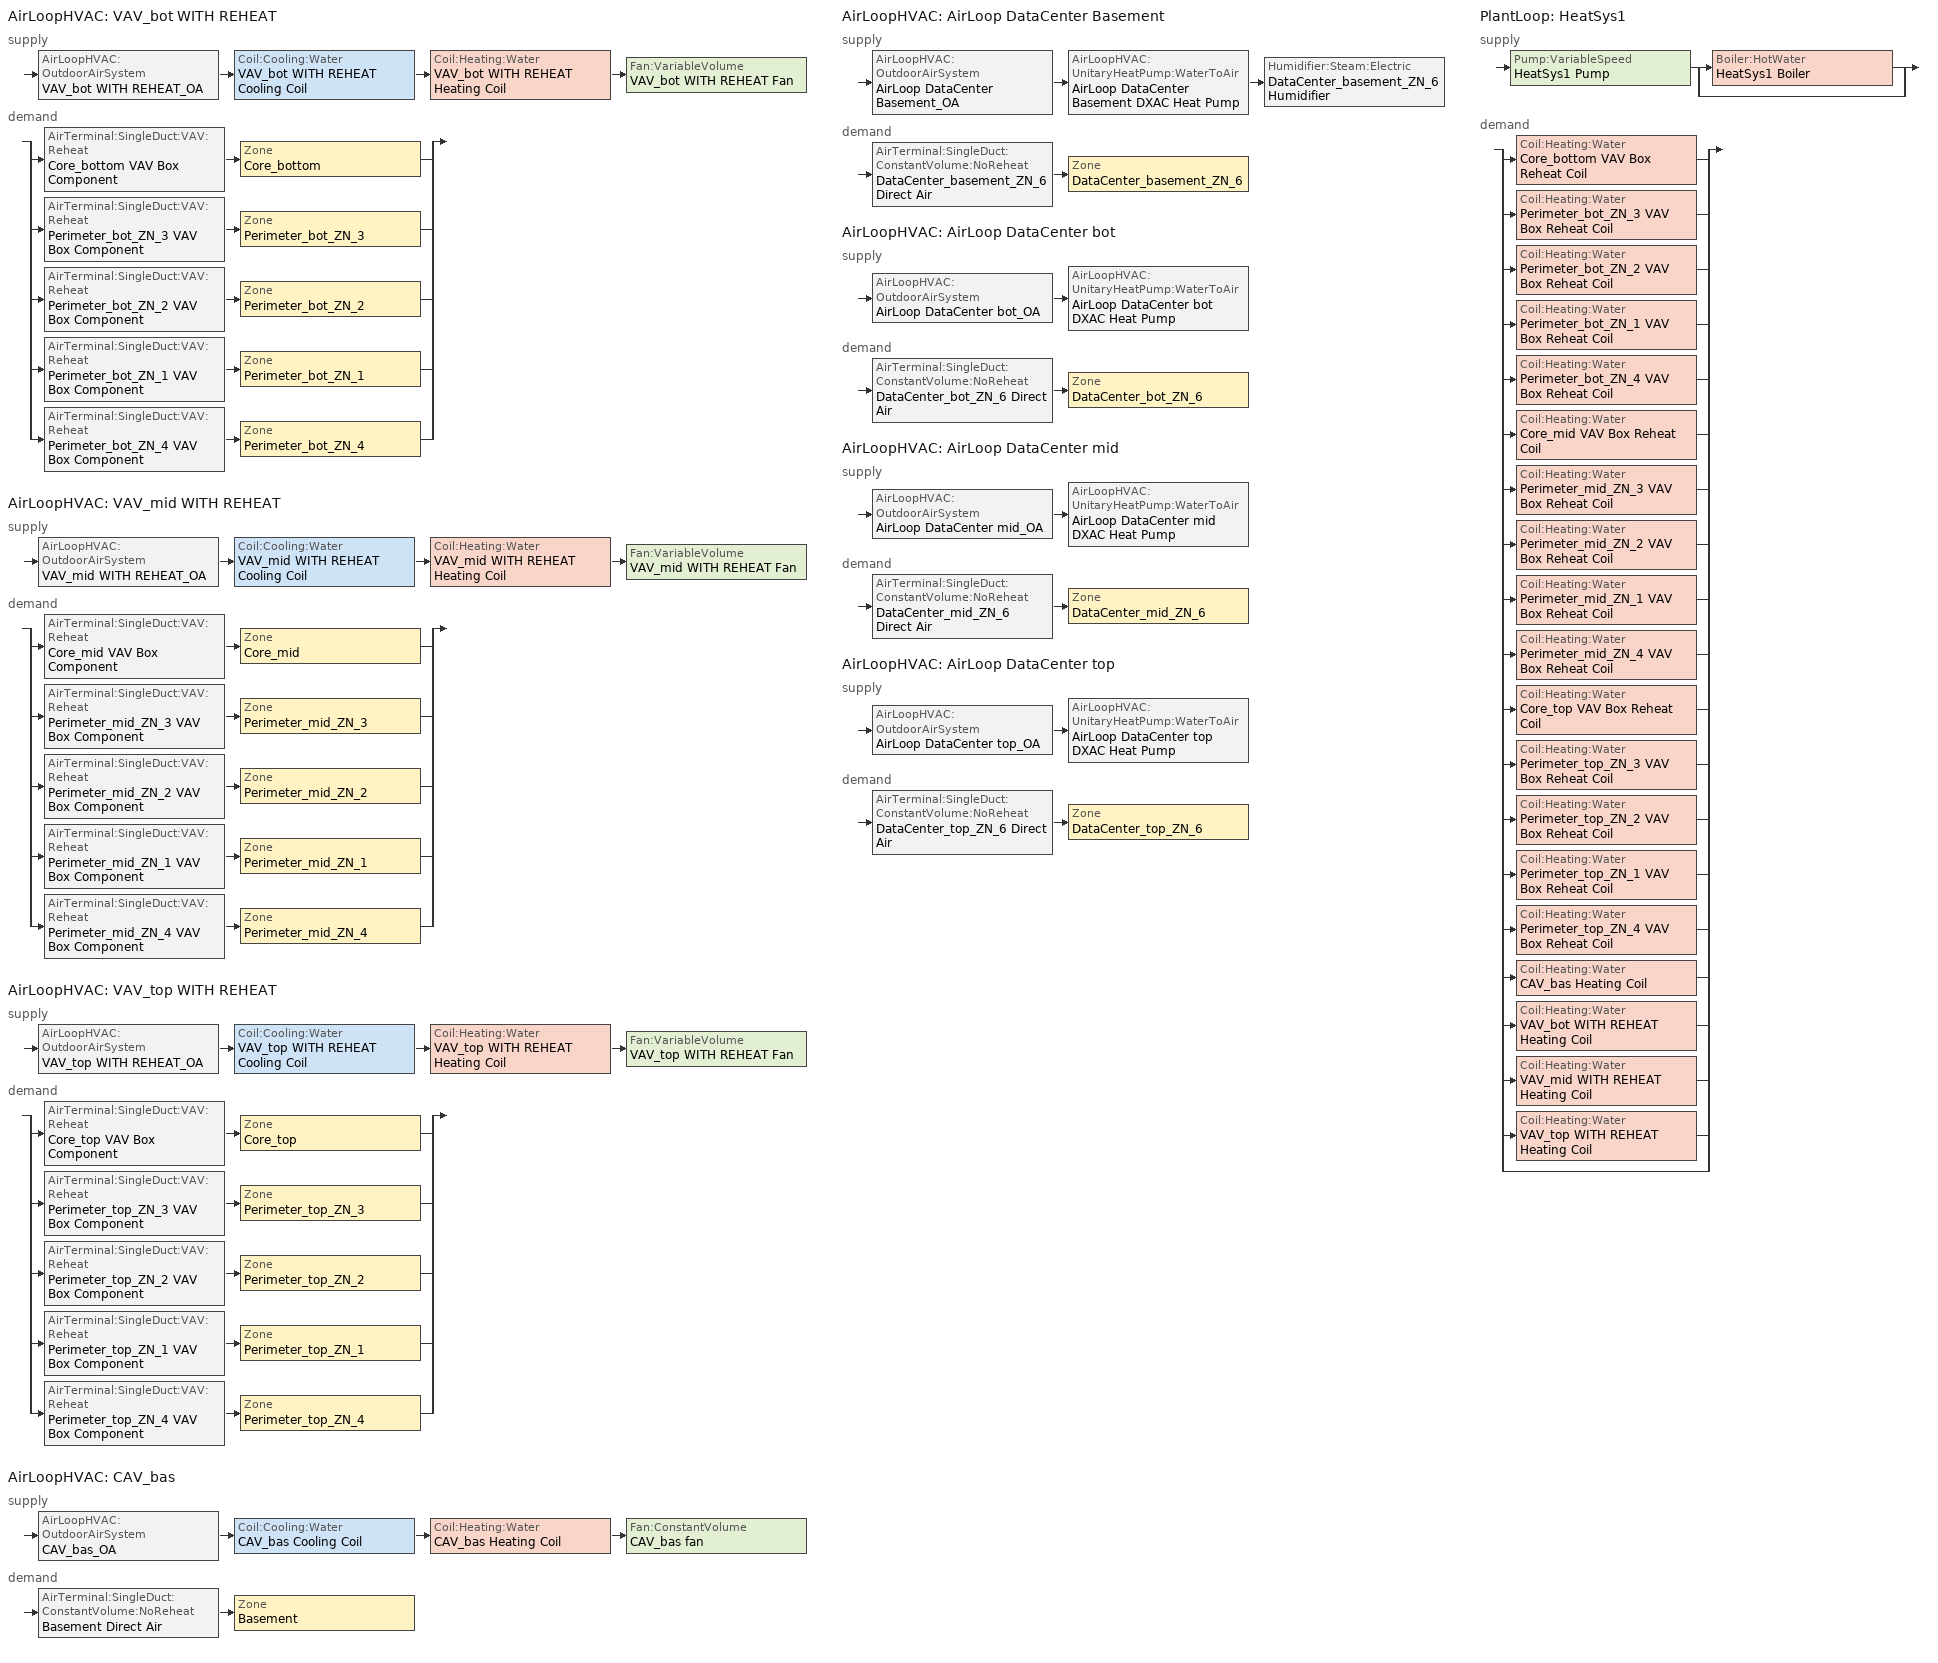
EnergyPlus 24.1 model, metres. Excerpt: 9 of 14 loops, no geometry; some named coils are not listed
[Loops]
AirLoopHVAC 'VAV_bot WITH REHEAT'
 supply: AirLoopHVAC:OutdoorAirSystem 'VAV_bot WITH REHEAT_OA' > Coil:Cooling:Water 'VAV_bot WITH REHEAT Cooling Coil' > Coil:Heating:Water 'VAV_bot WITH REHEAT Heating Coil' > Fan:VariableVolume 'VAV_bot WITH REHEAT Fan'
 demand: split
  | AirTerminal:SingleDuct:VAV:Reheat 'Core_bottom VAV Box Component' > Zone 'Core_bottom'
  | AirTerminal:SingleDuct:VAV:Reheat 'Perimeter_bot_ZN_3 VAV Box Component' > Zone 'Perimeter_bot_ZN_3'
  | AirTerminal:SingleDuct:VAV:Reheat 'Perimeter_bot_ZN_2 VAV Box Component' > Zone 'Perimeter_bot_ZN_2'
  | AirTerminal:SingleDuct:VAV:Reheat 'Perimeter_bot_ZN_1 VAV Box Component' > Zone 'Perimeter_bot_ZN_1'
  | AirTerminal:SingleDuct:VAV:Reheat 'Perimeter_bot_ZN_4 VAV Box Component' > Zone 'Perimeter_bot_ZN_4'
AirLoopHVAC 'VAV_mid WITH REHEAT'
 supply: AirLoopHVAC:OutdoorAirSystem 'VAV_mid WITH REHEAT_OA' > Coil:Cooling:Water 'VAV_mid WITH REHEAT Cooling Coil' > Coil:Heating:Water 'VAV_mid WITH REHEAT Heating Coil' > Fan:VariableVolume 'VAV_mid WITH REHEAT Fan'
 demand: split
  | AirTerminal:SingleDuct:VAV:Reheat 'Core_mid VAV Box Component' > Zone 'Core_mid'
  | AirTerminal:SingleDuct:VAV:Reheat 'Perimeter_mid_ZN_3 VAV Box Component' > Zone 'Perimeter_mid_ZN_3'
  | AirTerminal:SingleDuct:VAV:Reheat 'Perimeter_mid_ZN_2 VAV Box Component' > Zone 'Perimeter_mid_ZN_2'
  | AirTerminal:SingleDuct:VAV:Reheat 'Perimeter_mid_ZN_1 VAV Box Component' > Zone 'Perimeter_mid_ZN_1'
  | AirTerminal:SingleDuct:VAV:Reheat 'Perimeter_mid_ZN_4 VAV Box Component' > Zone 'Perimeter_mid_ZN_4'
AirLoopHVAC 'VAV_top WITH REHEAT'
 supply: AirLoopHVAC:OutdoorAirSystem 'VAV_top WITH REHEAT_OA' > Coil:Cooling:Water 'VAV_top WITH REHEAT Cooling Coil' > Coil:Heating:Water 'VAV_top WITH REHEAT Heating Coil' > Fan:VariableVolume 'VAV_top WITH REHEAT Fan'
 demand: split
  | AirTerminal:SingleDuct:VAV:Reheat 'Core_top VAV Box Component' > Zone 'Core_top'
  | AirTerminal:SingleDuct:VAV:Reheat 'Perimeter_top_ZN_3 VAV Box Component' > Zone 'Perimeter_top_ZN_3'
  | AirTerminal:SingleDuct:VAV:Reheat 'Perimeter_top_ZN_2 VAV Box Component' > Zone 'Perimeter_top_ZN_2'
  | AirTerminal:SingleDuct:VAV:Reheat 'Perimeter_top_ZN_1 VAV Box Component' > Zone 'Perimeter_top_ZN_1'
  | AirTerminal:SingleDuct:VAV:Reheat 'Perimeter_top_ZN_4 VAV Box Component' > Zone 'Perimeter_top_ZN_4'
AirLoopHVAC 'CAV_bas'
 supply: AirLoopHVAC:OutdoorAirSystem 'CAV_bas_OA' > Coil:Cooling:Water 'CAV_bas Cooling Coil' > Coil:Heating:Water 'CAV_bas Heating Coil' > Fan:ConstantVolume 'CAV_bas fan'
 demand: AirTerminal:SingleDuct:ConstantVolume:NoReheat 'Basement Direct Air' > Zone 'Basement'
AirLoopHVAC 'AirLoop DataCenter Basement'
 supply: AirLoopHVAC:OutdoorAirSystem 'AirLoop DataCenter Basement_OA' > AirLoopHVAC:UnitaryHeatPump:WaterToAir 'AirLoop DataCenter Basement DXAC Heat Pump' > Humidifier:Steam:Electric 'DataCenter_basement_ZN_6 Humidifier'
 demand: AirTerminal:SingleDuct:ConstantVolume:NoReheat 'DataCenter_basement_ZN_6 Direct Air' > Zone 'DataCenter_basement_ZN_6'
AirLoopHVAC 'AirLoop DataCenter bot'
 supply: AirLoopHVAC:OutdoorAirSystem 'AirLoop DataCenter bot_OA' > AirLoopHVAC:UnitaryHeatPump:WaterToAir 'AirLoop DataCenter bot DXAC Heat Pump'
 demand: AirTerminal:SingleDuct:ConstantVolume:NoReheat 'DataCenter_bot_ZN_6 Direct Air' > Zone 'DataCenter_bot_ZN_6'
AirLoopHVAC 'AirLoop DataCenter mid'
 supply: AirLoopHVAC:OutdoorAirSystem 'AirLoop DataCenter mid_OA' > AirLoopHVAC:UnitaryHeatPump:WaterToAir 'AirLoop DataCenter mid DXAC Heat Pump'
 demand: AirTerminal:SingleDuct:ConstantVolume:NoReheat 'DataCenter_mid_ZN_6 Direct Air' > Zone 'DataCenter_mid_ZN_6'
AirLoopHVAC 'AirLoop DataCenter top'
 supply: AirLoopHVAC:OutdoorAirSystem 'AirLoop DataCenter top_OA' > AirLoopHVAC:UnitaryHeatPump:WaterToAir 'AirLoop DataCenter top DXAC Heat Pump'
 demand: AirTerminal:SingleDuct:ConstantVolume:NoReheat 'DataCenter_top_ZN_6 Direct Air' > Zone 'DataCenter_top_ZN_6'
PlantLoop 'HeatSys1'
 supply: Pump:VariableSpeed 'HeatSys1 Pump' > split
  | Boiler:HotWater 'HeatSys1 Boiler'
  | bypass
 demand: split
  | Coil:Heating:Water 'Core_bottom VAV Box Reheat Coil'
  | Coil:Heating:Water 'Perimeter_bot_ZN_3 VAV Box Reheat Coil'
  | Coil:Heating:Water 'Perimeter_bot_ZN_2 VAV Box Reheat Coil'
  | Coil:Heating:Water 'Perimeter_bot_ZN_1 VAV Box Reheat Coil'
  | Coil:Heating:Water 'Perimeter_bot_ZN_4 VAV Box Reheat Coil'
  | Coil:Heating:Water 'Core_mid VAV Box Reheat Coil'
  | Coil:Heating:Water 'Perimeter_mid_ZN_3 VAV Box Reheat Coil'
  | Coil:Heating:Water 'Perimeter_mid_ZN_2 VAV Box Reheat Coil'
  | Coil:Heating:Water 'Perimeter_mid_ZN_1 VAV Box Reheat Coil'
  | Coil:Heating:Water 'Perimeter_mid_ZN_4 VAV Box Reheat Coil'
  | Coil:Heating:Water 'Core_top VAV Box Reheat Coil'
  | Coil:Heating:Water 'Perimeter_top_ZN_3 VAV Box Reheat Coil'
  | Coil:Heating:Water 'Perimeter_top_ZN_2 VAV Box Reheat Coil'
  | Coil:Heating:Water 'Perimeter_top_ZN_1 VAV Box Reheat Coil'
  | Coil:Heating:Water 'Perimeter_top_ZN_4 VAV Box Reheat Coil'
  | Coil:Heating:Water 'CAV_bas Heating Coil'
  | Coil:Heating:Water 'VAV_bot WITH REHEAT Heating Coil'
  | Coil:Heating:Water 'VAV_mid WITH REHEAT Heating Coil'
  | Coil:Heating:Water 'VAV_top WITH REHEAT Heating Coil'
  | bypass
[EnergyManagementSystem:Sensor]
Name | Output:Variable or Output:Meter Index Key | Output:Variable or Output:Meter
Basement_LSr | Basement | Zone Lights Electricity Rate
Basement_Occ_Sensor | Basement | People Occupant Count
Core_bottom_LSr | Core_bottom | Zone Lights Electricity Rate
Core_bottom_Occ_Sensor | Core_bottom | People Occupant Count
Core_mid_LSr | Core_mid | Zone Lights Electricity Rate
Core_mid_Occ_Sensor | Core_mid | People Occupant Count
Core_top_LSr | Core_top | Zone Lights Electricity Rate
Core_top_Occ_Sensor | Core_top | People Occupant Count
Perimeter_bot_ZN_3_LSr | Perimeter_bot_ZN_3 | Zone Lights Electricity Rate
Perimeter_bot_ZN_3_Occ_Sensor | Perimeter_bot_ZN_3 | People Occupant Count
Perimeter_bot_ZN_2_LSr | Perimeter_bot_ZN_2 | Zone Lights Electricity Rate
Perimeter_bot_ZN_2_Occ_Sensor | Perimeter_bot_ZN_2 | People Occupant Count
Perimeter_bot_ZN_1_LSr | Perimeter_bot_ZN_1 | Zone Lights Electricity Rate
Perimeter_bot_ZN_1_Occ_Sensor | Perimeter_bot_ZN_1 | People Occupant Count
Perimeter_bot_ZN_4_LSr | Perimeter_bot_ZN_4 | Zone Lights Electricity Rate
Perimeter_bot_ZN_4_Occ_Sensor | Perimeter_bot_ZN_4 | People Occupant Count
Perimeter_mid_ZN_3_LSr | Perimeter_mid_ZN_3 | Zone Lights Electricity Rate
Perimeter_mid_ZN_3_Occ_Sensor | Perimeter_mid_ZN_3 | People Occupant Count
Perimeter_mid_ZN_2_LSr | Perimeter_mid_ZN_2 | Zone Lights Electricity Rate
Perimeter_mid_ZN_2_Occ_Sensor | Perimeter_mid_ZN_2 | People Occupant Count
Perimeter_mid_ZN_1_LSr | Perimeter_mid_ZN_1 | Zone Lights Electricity Rate
Perimeter_mid_ZN_1_Occ_Sensor | Perimeter_mid_ZN_1 | People Occupant Count
Perimeter_mid_ZN_4_LSr | Perimeter_mid_ZN_4 | Zone Lights Electricity Rate
Perimeter_mid_ZN_4_Occ_Sensor | Perimeter_mid_ZN_4 | People Occupant Count
Perimeter_top_ZN_3_LSr | Perimeter_top_ZN_3 | Zone Lights Electricity Rate
Perimeter_top_ZN_3_Occ_Sensor | Perimeter_top_ZN_3 | People Occupant Count
Perimeter_top_ZN_2_LSr | Perimeter_top_ZN_2 | Zone Lights Electricity Rate
Perimeter_top_ZN_2_Occ_Sensor | Perimeter_top_ZN_2 | People Occupant Count
Perimeter_top_ZN_1_LSr | Perimeter_top_ZN_1 | Zone Lights Electricity Rate
Perimeter_top_ZN_1_Occ_Sensor | Perimeter_top_ZN_1 | People Occupant Count
Perimeter_top_ZN_4_LSr | Perimeter_top_ZN_4 | Zone Lights Electricity Rate
Perimeter_top_ZN_4_Occ_Sensor | Perimeter_top_ZN_4 | People Occupant Count
vav_bot_OA_VRP | VAV_bot WITH REHEAT | Air System Outdoor Air Mechanical Ventilation Requested Mass Flow Rate
vav_bot_OA | VAV_bot WITH REHEAT | Air System Outdoor Air Mass Flow Rate
vav_bot_SUPPLY_FLOW | VAV_bot WITH REHEAT_OA-VAV_bot WITH REHEAT_CoolCNode | System Node Standard Density Volume Flow Rate
vav_mid_OA_VRP | VAV_mid WITH REHEAT | Air System Outdoor Air Mechanical Ventilation Requested Mass Flow Rate
vav_mid_OA | VAV_mid WITH REHEAT | Air System Outdoor Air Mass Flow Rate
vav_mid_SUPPLY_FLOW | VAV_mid WITH REHEAT_OA-VAV_mid WITH REHEAT_CoolCNode | System Node Standard Density Volume Flow Rate
vav_top_OA_VRP | VAV_top WITH REHEAT | Air System Outdoor Air Mechanical Ventilation Requested Mass Flow Rate
vav_top_OA | VAV_top WITH REHEAT | Air System Outdoor Air Mass Flow Rate
vav_top_SUPPLY_FLOW | VAV_top WITH REHEAT_OA-VAV_top WITH REHEAT_CoolCNode | System Node Standard Density Volume Flow Rate
BoilerPLR | HeatSys1 Boiler | Boiler Part Load Ratio
[EnergyManagementSystem:InternalVariable] Internal Data Type=Zone Floor Area
Name | Internal Data Index Key
Basement_Area | Basement
Core_bottom_Area | Core_bottom
Core_mid_Area | Core_mid
Core_top_Area | Core_top
Perimeter_bot_ZN_3_Area | Perimeter_bot_ZN_3
Perimeter_bot_ZN_2_Area | Perimeter_bot_ZN_2
Perimeter_bot_ZN_1_Area | Perimeter_bot_ZN_1
Perimeter_bot_ZN_4_Area | Perimeter_bot_ZN_4
Perimeter_mid_ZN_3_Area | Perimeter_mid_ZN_3
Perimeter_mid_ZN_2_Area | Perimeter_mid_ZN_2
Perimeter_mid_ZN_1_Area | Perimeter_mid_ZN_1
Perimeter_mid_ZN_4_Area | Perimeter_mid_ZN_4
Perimeter_top_ZN_3_Area | Perimeter_top_ZN_3
Perimeter_top_ZN_2_Area | Perimeter_top_ZN_2
Perimeter_top_ZN_1_Area | Perimeter_top_ZN_1
Perimeter_top_ZN_4_Area | Perimeter_top_ZN_4
[DesignSpecification:ZoneAirDistribution] Zone Air Distribution Effectiveness in Cooling Mode=1; Zone Air Distribution Effectiveness in Heating Mode=1
Name | Minimum Zone Ventilation Efficiency
VAV_Zone_AirDistribution | 0.6
CM DSZAD Building
[ThermostatSetpoint:DualSetpoint]
Name | Heating Setpoint Temperature Schedule | Cooling Setpoint Temperature Schedule
DataCenter Cooling Setpoints Dual SP Control | HTGSETP_DC_SCH | CLGSETP_DC_SCH
Core_bottom Dual SP Control; Perimeter_bot_ZN_3 Dual SP Control; Perimeter_bot_ZN_2 Dual SP Control; Perimeter_bot_ZN_1 Dual SP Control; Perimeter_bot_ZN_4 Dual SP Control; Core_mid Dual SP Control; Perimeter_mid_ZN_3 Dual SP Control; Perimeter_mid_ZN_1 Dual SP Control; Perimeter_mid_ZN_4 Dual SP Control; Core_top Dual SP Control; Perimeter_top_ZN_3 Dual SP Control; Perimeter_top_ZN_2 Dual SP Control; Perimeter_top_ZN_1 Dual SP Control; Perimeter_top_ZN_4 Dual SP Control; Basement Dual SP Control | HTGSETP_SCH_YES_OPTIMUM | CLGSETP_SCH_YES_OPTIMUM
Perimeter_mid_ZN_2 Dual SP Control | HTGSETP_SCH_YES_OPTIMUM_w_SB | CLGSETP_SCH_YES_OPTIMUM_w_SB
[Sizing:Plant]
HeatSys1: Loop Type=Heating; Design Loop Exit Temperature {C}=60; Loop Design Temperature Difference {deltaC}=11.11
[Pump:VariableSpeed]
HeatSys1 Pump: Design Maximum Flow Rate {m3/s}=AUTOSIZE; Design Pump Head {Pa}=180705.7; Design Power Consumption {W}=AUTOSIZE; Motor Efficiency=0.909; Fraction of Motor Inefficiencies to Fluid Stream=0; Coefficient 1 of the Part Load Performance Curve=0; Coefficient 2 of the Part Load Performance Curve=0.0205; Coefficient 3 of the Part Load Performance Curve=0.4101; Coefficient 4 of the Part Load Performance Curve=0.5753; Pump Control Type=Intermittent; Design Shaft Power per Unit Flow Rate per Unit Head {W/((m3/s)-Pa)}=1.4999
[Boiler:HotWater]
HeatSys1 Boiler: Fuel Type=NaturalGas; Nominal Capacity {W}=2.4965e+06; Nominal Thermal Efficiency=0.945; Efficiency Curve Temperature Evaluation Variable=EnteringBoiler; Normalized Boiler Efficiency Curve=CondensingBoiler_Perf_One_Boiler; Design Water Flow Rate {m3/s}=AUTOSIZE; Minimum Part Load Ratio=0; Maximum Part Load Ratio=1.2; Optimum Part Load Ratio=1; Water Outlet Upper Temperature Limit {C}=95; Boiler Flow Mode=LeavingSetpointModulated; On Cycle Parasitic Electric Load {W}=0; Sizing Factor=1
[SetpointManager:ReturnTemperature:HotWater]
HeatSys1 Loop Setpoint Manager: Minimum Supply Temperature Setpoint {C}=10; Maximum Supply Temperature Setpoint {C}=60; Return Temperature Setpoint Input Type=Constant; Return Temperature Setpoint Constant Value {C}=48.89
[PlantLoop]
HeatSys1: Fluid Type=Water; Plant Equipment Operation Scheme=HeatSys1 Loop Operation Scheme List; Maximum Loop Temperature {C}=100; Minimum Loop Temperature {C}=10; Maximum Loop Flow Rate {m3/s}=AUTOSIZE; Minimum Loop Flow Rate {m3/s}=0; Plant Loop Volume {m3}=AUTOSIZE; Load Distribution Scheme=Optimal
[PlantEquipmentList]
HeatSys1 Equipment List: HeatSys1 Boiler
[PlantEquipmentOperation:HeatingLoad]
HeatSys1 Operation Scheme: Load Range 1 Lower Limit {W}=0; Load Range 1 Upper Limit {W}=1000000000000000; Range 1 Equipment List=HeatSys1 Equipment List
[PlantEquipmentOperationSchemes]
HeatSys1 Loop Operation Scheme List: Control Scheme 1=HeatSys1 Operation Scheme; Control Scheme 1 Schedule=PlantOnSched
[Sizing:System] Type of Load to Size On=Sensible; Preheat Design Temperature {C}=7; Preheat Design Humidity Ratio {kgWater/kgDryAir}=0.008; Precool Design Temperature {C}=12.8; Precool Design Humidity Ratio {kgWater/kgDryAir}=0.008; Central Cooling Design Supply Air Temperature {C}=12.8; Type of Zone Sum to Use=Coincident; 100% Outdoor Air in Cooling=No; 100% Outdoor Air in Heating=No; Central Cooling Design Supply Air Humidity Ratio {kgWater/kgDryAir}=0.0085; Central Heating Design Supply Air Humidity Ratio {kgWater/kgDryAir}=0.008; Cooling Supply Air Flow Rate Method=DesignDay; Cooling Supply Air Flow Rate {m3/s}=0; Heating Supply Air Flow Rate Method=DesignDay; Heating Supply Air Flow Rate {m3/s}=0; System Outdoor Air Method=ZoneSum
Name | Design Outdoor Air Flow Rate {m3/s} | Central Heating Maximum System Air Flow Ratio | Central Heating Design Supply Air Temperature {C} | Zone Maximum Outdoor Air Fraction | Cooling Design Capacity Method | Cooling Design Capacity {W} | Heating Design Capacity Method | Heating Design Capacity {W} | Central Cooling Capacity Control Method
VAV_bot WITH REHEAT; VAV_top WITH REHEAT | 2.0305 | 0.3 | 12.8
VAV_mid WITH REHEAT | 20.306 | 0.3 | 12.8
CAV_bas; AirLoop DataCenter Basement; AirLoop DataCenter bot; AirLoop DataCenter mid; AirLoop DataCenter top | AUTOSIZE | 1 | 40 | 1 | CoolingDesignCapacity | autosize | HeatingDesignCapacity | autosize | OnOff
[AirLoopHVAC] Design Supply Air Flow Rate {m3/s}=AUTOSIZE
VAV_bot WITH REHEAT; VAV_mid WITH REHEAT; VAV_top WITH REHEAT; CAV_bas; AirLoop DataCenter Basement; AirLoop DataCenter bot; AirLoop DataCenter mid; AirLoop DataCenter top
[SetpointManager:Warmest] Control Variable=Temperature; Minimum Setpoint Temperature {C}=12.8; Maximum Setpoint Temperature {C}=15.6; Strategy=MaximumTemperature
Name | HVAC Air Loop | Setpoint Node or NodeList
VAV_bot WITH REHEAT Supply Air Temperature Manager | VAV_bot WITH REHEAT | VAV_bot WITH REHEAT Supply Equipment Outlet Node
VAV_mid WITH REHEAT Supply Air Temperature Manager | VAV_mid WITH REHEAT | VAV_mid WITH REHEAT Supply Equipment Outlet Node
VAV_top WITH REHEAT Supply Air Temperature Manager | VAV_top WITH REHEAT | VAV_top WITH REHEAT Supply Equipment Outlet Node
[SetpointManager:MixedAir] Control Variable=Temperature
Name | Setpoint Node or NodeList
VAV_bot WITH REHEAT_CoolC SAT Manager | VAV_bot WITH REHEAT_CoolC-VAV_bot WITH REHEAT_HeatCNode
VAV_bot WITH REHEAT_HeatC MixedAir Manager | VAV_bot WITH REHEAT_HeatC-VAV_bot WITH REHEAT FanNode
VAV_bot WITH REHEAT_OAMixed Air Temp Manager | VAV_bot WITH REHEAT_OA-VAV_bot WITH REHEAT_CoolCNode
VAV_mid WITH REHEAT_CoolC SAT Manager | VAV_mid WITH REHEAT_CoolC-VAV_mid WITH REHEAT_HeatCNode
VAV_mid WITH REHEAT_HeatC MixedAir Manager | VAV_mid WITH REHEAT_HeatC-VAV_mid WITH REHEAT FanNode
VAV_mid WITH REHEAT_OAMixed Air Temp Manager | VAV_mid WITH REHEAT_OA-VAV_mid WITH REHEAT_CoolCNode
VAV_top WITH REHEAT_CoolC SAT Manager | VAV_top WITH REHEAT_CoolC-VAV_top WITH REHEAT_HeatCNode
VAV_top WITH REHEAT_HeatC MixedAir Manager | VAV_top WITH REHEAT_HeatC-VAV_top WITH REHEAT FanNode
VAV_top WITH REHEAT_OAMixed Air Temp Manager | VAV_top WITH REHEAT_OA-VAV_top WITH REHEAT_CoolCNode
CAV_bas_OAMixed Air Temp Manager | CAV_bas Mixed Air Outlet
CAV_bas_CoolC SAT Manager | CAV_bas Cooling Coil Outlet
CAV_bas_HeatC MixedAir Manager | CAV_bas Heating Coil Outlet
AirLoop DataCenter Basement_OAMixed Air Temp Manager | AirLoop DataCenter Basement Mixed Air Outlet
AirLoop DataCenter bot_OAMixed Air Temp Manager | AirLoop DataCenter bot Mixed Air Outlet
AirLoop DataCenter mid_OAMixed Air Temp Manager | AirLoop DataCenter mid Mixed Air Outlet
AirLoop DataCenter top_OAMixed Air Temp Manager | AirLoop DataCenter top Mixed Air Outlet
[Controller:OutdoorAir] Maximum Outdoor Air Flow Rate {m3/s}=AUTOSIZE; Economizer Control Action Type=ModulateFlow; Lockout Type=LockoutWithHeating; Minimum Limit Type=FixedMinimum; Minimum Outdoor Air Schedule=MinOA_MotorizedDamper_Sched
Name | Minimum Outdoor Air Flow Rate {m3/s} | Economizer Control Type | Maximum Fraction of Outdoor Air Schedule | Mechanical Ventilation Controller | Heat Recovery Bypass Control Type
VAV_bot WITH REHEAT_OA_Controller | 0 | DifferentialEnthalpy | VAV_BOT WITH REHEAT Max OA Fraction | VAV_bot WITH REHEAT_DCV | BypassWhenOAFlowGreaterThanMinimum
VAV_mid WITH REHEAT_OA_Controller | 0 | DifferentialEnthalpy | VAV_MID WITH REHEAT Max OA Fraction | VAV_mid WITH REHEAT_DCV | BypassWhenOAFlowGreaterThanMinimum
VAV_top WITH REHEAT_OA_Controller | 0 | DifferentialEnthalpy | VAV_TOP WITH REHEAT Max OA Fraction | VAV_top WITH REHEAT_DCV | BypassWhenOAFlowGreaterThanMinimum
CAV_bas_OA_Controller; AirLoop DataCenter Basement_OA_Controller | AUTOSIZE | DifferentialEnthalpy
AirLoop DataCenter bot_OA_Controller; AirLoop DataCenter mid_OA_Controller; AirLoop DataCenter top_OA_Controller | AUTOSIZE | NoEconomizer
[Fan:VariableVolume] Availability Schedule=HVACOperationSchd; Fan Total Efficiency=0.6084; Pressure Rise {Pa}=1314.72; Maximum Flow Rate {m3/s}=AUTOSIZE; Fan Power Minimum Flow Rate Input Method=Fraction; Fan Power Minimum Flow Fraction=0.25; Motor Efficiency=0.936; Motor In Airstream Fraction=1; Fan Power Coefficient 1=0.0408; Fan Power Coefficient 2=0.088; Fan Power Coefficient 3=-0.0729; Fan Power Coefficient 4=0.9437; Fan Power Coefficient 5=0
VAV_bot WITH REHEAT Fan; VAV_mid WITH REHEAT Fan; VAV_top WITH REHEAT Fan
[SetpointManager:OutdoorAirPretreat] Control Variable=Temperature; Minimum Setpoint Temperature {C}=-99; Maximum Setpoint Temperature {C}=99; Minimum Setpoint Humidity Ratio {kgWater/kgDryAir}=0.00001; Maximum Setpoint Humidity Ratio {kgWater/kgDryAir}=1
Name | Setpoint Node or NodeList
VAV_bot WITH REHEAT Heat Exchanger Supply Air Temp Manager | VAV_bot WITH REHEAT Heat Recovery Outlet Node
VAV_mid WITH REHEAT Heat Exchanger Supply Air Temp Manager | VAV_mid WITH REHEAT Heat Recovery Outlet Node
VAV_top WITH REHEAT Heat Exchanger Supply Air Temp Manager | VAV_top WITH REHEAT Heat Recovery Outlet Node
[HeatExchanger:AirToAir:SensibleAndLatent] Availability Schedule=Always_On; Nominal Supply Air Flow Rate {m3/s}=AUTOSIZE; Sensible Effectiveness at 100% Heating Air Flow=0.7; Latent Effectiveness at 100% Heating Air Flow=0.6; Sensible Effectiveness at 100% Cooling Air Flow=0.75; Latent Effectiveness at 100% Cooling Air Flow=0.6; Supply Air Outlet Temperature Control=Yes; Heat Exchanger Type=Rotary; Frost Control Type=ExhaustOnly; Threshold Temperature {C}=-23.3; Initial Defrost Time Fraction=0.167; Rate of Defrost Time Fraction Increase {1/K}=1.44
Name | Nominal Electric Power {W}
VAV_bot WITH REHEAT OA Heat Recovery; VAV_top WITH REHEAT OA Heat Recovery | 1506.88
VAV_mid WITH REHEAT OA Heat Recovery | 1506.96
[Controller:MechanicalVentilation] Availability Schedule=MinOA_MotorizedDamper_Sched; Design Specification Zone Air Distribution Object Name 1=CM DSZAD Building
Name | Demand Controlled Ventilation | System Outdoor Air Method | Zone or ZoneList 1 | Design Specification Outdoor Air Object Name 1 | Zone or ZoneList 2 | Design Specification Outdoor Air Object Name 2 | Design Specification Zone Air Distribution Object Name 2 | Zone or ZoneList 3 | Design Specification Outdoor Air Object Name 3 | Design Specification Zone Air Distribution Object Name 3 | Zone or ZoneList 4 | Design Specification Outdoor Air Object Name 4 | Design Specification Zone Air Distribution Object Name 4 | Zone or ZoneList 5 | Design Specification Outdoor Air Object Name 5 | Design Specification Zone Air Distribution Object Name 5
VAV_bot WITH REHEAT_DCV | Yes | Standard62.1VentilationRateProcedure | Core_bottom | SZ DSOA Core_bottom | Perimeter_bot_ZN_3 | SZ DSOA Perimeter_bot_ZN_3 | CM DSZAD Building | Perimeter_bot_ZN_2 | SZ DSOA Perimeter_bot_ZN_2 | CM DSZAD Building | Perimeter_bot_ZN_1 | SZ DSOA Perimeter_bot_ZN_1 | CM DSZAD Building | Perimeter_bot_ZN_4 | SZ DSOA Perimeter_bot_ZN_4 | CM DSZAD Building
VAV_mid WITH REHEAT_DCV | Yes | Standard62.1VentilationRateProcedure | Core_mid | SZ DSOA Core_mid | Perimeter_mid_ZN_3 | SZ DSOA Perimeter_mid_ZN_3 | CM DSZAD Building | Perimeter_mid_ZN_2 | SZ DSOA Perimeter_mid_ZN_2 | CM DSZAD Building | Perimeter_mid_ZN_1 | SZ DSOA Perimeter_mid_ZN_1 | CM DSZAD Building | Perimeter_mid_ZN_4 | SZ DSOA Perimeter_mid_ZN_4 | CM DSZAD Building
VAV_top WITH REHEAT_DCV | Yes | Standard62.1VentilationRateProcedure | Core_top | SZ DSOA Core_top | Perimeter_top_ZN_3 | SZ DSOA Perimeter_top_ZN_3 | CM DSZAD Building | Perimeter_top_ZN_2 | SZ DSOA Perimeter_top_ZN_2 | CM DSZAD Building | Perimeter_top_ZN_1 | SZ DSOA Perimeter_top_ZN_1 | CM DSZAD Building | Perimeter_top_ZN_4 | SZ DSOA Perimeter_top_ZN_4 | CM DSZAD Building
Basement_DCV | No | ZoneSum | Basement | SZ DSOA Basement
DataCenter_basement_ZN_6_DCV | No | ZoneSum | DataCenter_basement_ZN_6 | SZ DSOA DataCenter_basement_ZN_6
DataCenter_bot_ZN_6_DCV | No | ZoneSum | DataCenter_bot_ZN_6 | SZ DSOA DataCenter_bot_ZN_6
DataCenter_mid_ZN_6_DCV | No | ZoneSum | DataCenter_mid_ZN_6 | SZ DSOA DataCenter_mid_ZN_6
DataCenter_top_ZN_6_DCV | No | ZoneSum | DataCenter_top_ZN_6 | SZ DSOA DataCenter_top_ZN_6
[Coil:Cooling:Water] Availability Schedule=Always_On; Design Water Flow Rate {m3/s}=Autosize; Design Air Flow Rate {m3/s}=Autosize; Design Inlet Water Temperature {C}=Autosize; Design Inlet Air Temperature {C}=Autosize; Design Outlet Air Temperature {C}=Autosize; Design Inlet Air Humidity Ratio {kgWater/kgDryAir}=Autosize; Design Outlet Air Humidity Ratio {kgWater/kgDryAir}=Autosize; Type of Analysis=SimpleAnalysis; Heat Exchanger Configuration=CrossFlow
VAV_bot WITH REHEAT Cooling Coil; VAV_mid WITH REHEAT Cooling Coil; VAV_top WITH REHEAT Cooling Coil; CAV_bas Cooling Coil
[Controller:WaterCoil] Control Variable=Temperature; Actuator Variable=FLOW; Maximum Actuated Flow {m3/s}=AUTOSIZE; Minimum Actuated Flow {m3/s}=0
Name | Action | Controller Convergence Tolerance {deltaC}
VAV_bot WITH REHEAT_CoolC_Controller; VAV_mid WITH REHEAT_CoolC_Controller; VAV_top WITH REHEAT_CoolC_Controller; CAV_bas_CoolC_Controller | REVERSE
VAV_bot WITH REHEAT_HeatC_Controller; VAV_mid WITH REHEAT_HeatC_Controller; VAV_top WITH REHEAT_HeatC_Controller; CAV_bas_HeatC_Controller | NORMAL | 0.0001
[Coil:Heating:Water] Availability Schedule=Always_On; U-Factor Times Area Value {W/K}=AUTOSIZE; Maximum Water Flow Rate {m3/s}=AUTOSIZE; Performance Input Method=UFactorTimesAreaAndDesignWaterFlowRate; Rated Capacity {W}=AUTOSIZE; Rated Inlet Water Temperature {C}=60; Rated Outlet Water Temperature {C}=48.89
Name | Rated Inlet Air Temperature {C} | Rated Outlet Air Temperature {C}
VAV_bot WITH REHEAT Heating Coil; VAV_mid WITH REHEAT Heating Coil; VAV_top WITH REHEAT Heating Coil | 2.8 | 12.8
Core_bottom VAV Box Reheat Coil; Perimeter_bot_ZN_3 VAV Box Reheat Coil; Perimeter_bot_ZN_2 VAV Box Reheat Coil; Perimeter_bot_ZN_1 VAV Box Reheat Coil; Perimeter_bot_ZN_4 VAV Box Reheat Coil; Core_mid VAV Box Reheat Coil; Perimeter_mid_ZN_3 VAV Box Reheat Coil; Perimeter_mid_ZN_2 VAV Box Reheat Coil; Perimeter_mid_ZN_1 VAV Box Reheat Coil; Perimeter_mid_ZN_4 VAV Box Reheat Coil; Core_top VAV Box Reheat Coil; Perimeter_top_ZN_3 VAV Box Reheat Coil; Perimeter_top_ZN_2 VAV Box Reheat Coil; Perimeter_top_ZN_1 VAV Box Reheat Coil; Perimeter_top_ZN_4 VAV Box Reheat Coil; CAV_bas Heating Coil | 12.8 | 40
[Sizing:Zone] Zone Cooling Design Supply Air Temperature Input Method=SupplyAirTemperature; Zone Cooling Design Supply Air Temperature {C}=12.8; Zone Heating Design Supply Air Temperature Input Method=SupplyAirTemperature; Zone Heating Design Supply Air Temperature {C}=40; Zone Cooling Design Supply Air Humidity Ratio {kgWater/kgDryAir}=0.0085; Zone Heating Design Supply Air Humidity Ratio {kgWater/kgDryAir}=0.008; Cooling Design Air Flow Method=DesignDay; Cooling Design Air Flow Rate {m3/s}=0; Cooling Minimum Air Flow Fraction=0; Heating Design Air Flow Method=DesignDay; Heating Design Air Flow Rate {m3/s}=0; Zone Load Sizing Method=Sensible Load Only No Latent Load; Zone Latent Cooling Design Supply Air Humidity Ratio Input Method=HumidityRatioDifference; Zone Cooling Design Supply Air Humidity Ratio Difference {kgWater/kgDryAir}=0.005; Zone Latent Heating Design Supply Air Humidity Ratio Input Method=HumidityRatioDifference; Zone Humidification Design Supply Air Humidity Ratio Difference {kgWater/kgDryAir}=0.005
Name | Design Specification Outdoor Air Object | Design Specification Zone Air Distribution Object
Core_bottom | SZ DSOA Core_bottom | VAV_Zone_AirDistribution
Perimeter_bot_ZN_3 | SZ DSOA Perimeter_bot_ZN_3 | VAV_Zone_AirDistribution
Perimeter_bot_ZN_2 | SZ DSOA Perimeter_bot_ZN_2 | VAV_Zone_AirDistribution
Perimeter_bot_ZN_1 | SZ DSOA Perimeter_bot_ZN_1 | VAV_Zone_AirDistribution
Perimeter_bot_ZN_4 | SZ DSOA Perimeter_bot_ZN_4 | VAV_Zone_AirDistribution
Core_mid | SZ DSOA Core_mid | VAV_Zone_AirDistribution
Perimeter_mid_ZN_3 | SZ DSOA Perimeter_mid_ZN_3 | VAV_Zone_AirDistribution
Perimeter_mid_ZN_2 | SZ DSOA Perimeter_mid_ZN_2 | VAV_Zone_AirDistribution
Perimeter_mid_ZN_1 | SZ DSOA Perimeter_mid_ZN_1 | VAV_Zone_AirDistribution
Perimeter_mid_ZN_4 | SZ DSOA Perimeter_mid_ZN_4 | VAV_Zone_AirDistribution
Core_top | SZ DSOA Core_top | VAV_Zone_AirDistribution
Perimeter_top_ZN_3 | SZ DSOA Perimeter_top_ZN_3 | VAV_Zone_AirDistribution
Perimeter_top_ZN_2 | SZ DSOA Perimeter_top_ZN_2 | VAV_Zone_AirDistribution
Perimeter_top_ZN_1 | SZ DSOA Perimeter_top_ZN_1 | VAV_Zone_AirDistribution
Perimeter_top_ZN_4 | SZ DSOA Perimeter_top_ZN_4 | VAV_Zone_AirDistribution
Basement | SZ DSOA Basement
DataCenter_basement_ZN_6 | SZ DSOA DataCenter_basement_ZN_6
DataCenter_bot_ZN_6 | SZ DSOA DataCenter_bot_ZN_6
DataCenter_mid_ZN_6 | SZ DSOA DataCenter_mid_ZN_6
DataCenter_top_ZN_6 | SZ DSOA DataCenter_top_ZN_6
[DesignSpecification:OutdoorAir] Outdoor Air Method=Flow/Area; Outdoor Air Flow per Zone Floor Area {m3/s-m2}=0.0004318
SZ DSOA Core_bottom; SZ DSOA Perimeter_bot_ZN_3; SZ DSOA Perimeter_bot_ZN_2; SZ DSOA Perimeter_bot_ZN_1; SZ DSOA Perimeter_bot_ZN_4; SZ DSOA Core_mid; SZ DSOA Perimeter_mid_ZN_3; SZ DSOA Perimeter_mid_ZN_2; SZ DSOA Perimeter_mid_ZN_1; SZ DSOA Perimeter_mid_ZN_4; SZ DSOA Core_top; SZ DSOA Perimeter_top_ZN_3; SZ DSOA Perimeter_top_ZN_2; SZ DSOA Perimeter_top_ZN_1; SZ DSOA Perimeter_top_ZN_4; SZ DSOA Basement; SZ DSOA DataCenter_basement_ZN_6; SZ DSOA DataCenter_bot_ZN_6; SZ DSOA DataCenter_mid_ZN_6; SZ DSOA DataCenter_top_ZN_6
[ZoneControl:Thermostat] Control Type Schedule=Dual Zone Control Type Sched
Name | Zone or ZoneList | Control 1
Core_bottom Thermostat | Core_bottom | Core_bottom Dual SP Control
Perimeter_bot_ZN_3 Thermostat | Perimeter_bot_ZN_3 | Perimeter_bot_ZN_3 Dual SP Control
Perimeter_bot_ZN_2 Thermostat | Perimeter_bot_ZN_2 | Perimeter_bot_ZN_2 Dual SP Control
Perimeter_bot_ZN_1 Thermostat | Perimeter_bot_ZN_1 | Perimeter_bot_ZN_1 Dual SP Control
Perimeter_bot_ZN_4 Thermostat | Perimeter_bot_ZN_4 | Perimeter_bot_ZN_4 Dual SP Control
Core_mid Thermostat | Core_mid | Core_mid Dual SP Control
Perimeter_mid_ZN_3 Thermostat | Perimeter_mid_ZN_3 | Perimeter_mid_ZN_3 Dual SP Control
Perimeter_mid_ZN_2 Thermostat | Perimeter_mid_ZN_2 | Perimeter_mid_ZN_2 Dual SP Control
Perimeter_mid_ZN_1 Thermostat | Perimeter_mid_ZN_1 | Perimeter_mid_ZN_1 Dual SP Control
Perimeter_mid_ZN_4 Thermostat | Perimeter_mid_ZN_4 | Perimeter_mid_ZN_4 Dual SP Control
Core_top Thermostat | Core_top | Core_top Dual SP Control
Perimeter_top_ZN_3 Thermostat | Perimeter_top_ZN_3 | Perimeter_top_ZN_3 Dual SP Control
Perimeter_top_ZN_2 Thermostat | Perimeter_top_ZN_2 | Perimeter_top_ZN_2 Dual SP Control
Perimeter_top_ZN_1 Thermostat | Perimeter_top_ZN_1 | Perimeter_top_ZN_1 Dual SP Control
Perimeter_top_ZN_4 Thermostat | Perimeter_top_ZN_4 | Perimeter_top_ZN_4 Dual SP Control
Basement Thermostat | Basement | Basement Dual SP Control
DataCenter_basement_ZN_6 Thermostat | DataCenter_basement_ZN_6 | DataCenter Cooling Setpoints Dual SP Control
DataCenter_bot_ZN_6 Thermostat | DataCenter_bot_ZN_6 | DataCenter Cooling Setpoints Dual SP Control
DataCenter_mid_ZN_6 Thermostat | DataCenter_mid_ZN_6 | DataCenter Cooling Setpoints Dual SP Control
DataCenter_top_ZN_6 Thermostat | DataCenter_top_ZN_6 | DataCenter Cooling Setpoints Dual SP Control
[Zone equipment]
Core_bottom: Core_bottom VAV Box Component
Perimeter_bot_ZN_3: Perimeter_bot_ZN_3 VAV Box Component
Perimeter_bot_ZN_2: Perimeter_bot_ZN_2 VAV Box Component
Perimeter_bot_ZN_1: Perimeter_bot_ZN_1 VAV Box Component
Perimeter_bot_ZN_4: Perimeter_bot_ZN_4 VAV Box Component
Core_mid: Core_mid VAV Box Component
Perimeter_mid_ZN_3: Perimeter_mid_ZN_3 VAV Box Component
Perimeter_mid_ZN_2: Perimeter_mid_ZN_2 VAV Box Component
Perimeter_mid_ZN_1: Perimeter_mid_ZN_1 VAV Box Component
Perimeter_mid_ZN_4: Perimeter_mid_ZN_4 VAV Box Component
Core_top: Core_top VAV Box Component
Perimeter_top_ZN_3: Perimeter_top_ZN_3 VAV Box Component
Perimeter_top_ZN_2: Perimeter_top_ZN_2 VAV Box Component
Perimeter_top_ZN_1: Perimeter_top_ZN_1 VAV Box Component
Perimeter_top_ZN_4: Perimeter_top_ZN_4 VAV Box Component
Basement: Basement Direct Air
DataCenter_basement_ZN_6: DataCenter_basement_ZN_6 Direct Air
DataCenter_bot_ZN_6: DataCenter_bot_ZN_6 Direct Air
DataCenter_mid_ZN_6: DataCenter_mid_ZN_6 Direct Air
DataCenter_top_ZN_6: DataCenter_top_ZN_6 Direct Air
[AirTerminal:SingleDuct:VAV:Reheat] Availability Schedule=Always_On; Maximum Air Flow Rate {m3/s}=AUTOSIZE; Maximum Hot Water or Steam Flow Rate {m3/s}=AUTOSIZE; Minimum Hot Water or Steam Flow Rate {m3/s}=0; Convergence Tolerance=0.001; Damper Heating Action=ReverseWithLimits; Maximum Flow Fraction During Reheat=0.5; Maximum Reheat Air Temperature {C}=40
Name | Zone Minimum Air Flow Input Method | Constant Minimum Air Flow Fraction | Reheat Coil | Minimum Air Flow Fraction Schedule
Core_bottom VAV Box Component | Constant | 0.309 | Core_bottom VAV Box Reheat Coil
Perimeter_bot_ZN_3 VAV Box Component | Constant | 0.217 | Perimeter_bot_ZN_3 VAV Box Reheat Coil
Perimeter_bot_ZN_2 VAV Box Component | Constant | 0.111 | Perimeter_bot_ZN_2 VAV Box Reheat Coil
Perimeter_bot_ZN_1 VAV Box Component | Constant | 0.15 | Perimeter_bot_ZN_1 VAV Box Reheat Coil
Perimeter_bot_ZN_4 VAV Box Component | Constant | 0.09 | Perimeter_bot_ZN_4 VAV Box Reheat Coil
Core_mid VAV Box Component | Constant | 0.33 | Core_mid VAV Box Reheat Coil
Perimeter_mid_ZN_3 VAV Box Component | Constant | 0.225 | Perimeter_mid_ZN_3 VAV Box Reheat Coil
Perimeter_mid_ZN_2 VAV Box Component | Scheduled |  | Perimeter_mid_ZN_2 VAV Box Reheat Coil | Perimeter_mid_ZN_2_MDP_Sch
Perimeter_mid_ZN_1 VAV Box Component | Constant | 0.15 | Perimeter_mid_ZN_1 VAV Box Reheat Coil
Perimeter_mid_ZN_4 VAV Box Component | Constant | 0.099 | Perimeter_mid_ZN_4 VAV Box Reheat Coil
Core_top VAV Box Component | Constant | 0.324 | Core_top VAV Box Reheat Coil
Perimeter_top_ZN_3 VAV Box Component | Constant | 0.197 | Perimeter_top_ZN_3 VAV Box Reheat Coil
Perimeter_top_ZN_2 VAV Box Component | Constant | 0.102 | Perimeter_top_ZN_2 VAV Box Reheat Coil
Perimeter_top_ZN_1 VAV Box Component | Constant | 0.137 | Perimeter_top_ZN_1 VAV Box Reheat Coil
Perimeter_top_ZN_4 VAV Box Component | Constant | 0.093 | Perimeter_top_ZN_4 VAV Box Reheat Coil
[AirTerminal:SingleDuct:ConstantVolume:NoReheat] Availability Schedule=Always_On; Maximum Air Flow Rate {m3/s}=AUTOSIZE
Basement Direct Air; DataCenter_basement_ZN_6 Direct Air; DataCenter_bot_ZN_6 Direct Air; DataCenter_mid_ZN_6 Direct Air; DataCenter_top_ZN_6 Direct Air
[Fan:ConstantVolume]
CAV_bas fan: Availability Schedule=HVACOperationSchd; Fan Total Efficiency=0.6006; Pressure Rise {Pa}=1018.41; Maximum Flow Rate {m3/s}=autosize; Motor Efficiency=0.924; Motor In Airstream Fraction=1
[SetpointManager:SingleZone:Heating] Control Variable=Temperature; Minimum Supply Air Temperature {C}=10; Maximum Supply Air Temperature {C}=50
Name | Control Zone | Setpoint Node or NodeList
SupAirTemp MngrBasement - Htg | Basement | CAV_bas Supply Equipment Outlet Node
SupAirTemp MngrDataCenter_basement_ZN_6 - Htg | DataCenter_basement_ZN_6 | AirLoop DataCenter Basement Supply Equipment Outlet Node
SupAirTemp MngrDataCenter_bot_ZN_6 - Htg | DataCenter_bot_ZN_6 | AirLoop DataCenter bot Supply Equipment Outlet Node
SupAirTemp MngrDataCenter_mid_ZN_6 - Htg | DataCenter_mid_ZN_6 | AirLoop DataCenter mid Supply Equipment Outlet Node
SupAirTemp MngrDataCenter_top_ZN_6 - Htg | DataCenter_top_ZN_6 | AirLoop DataCenter top Supply Equipment Outlet Node
[SetpointManager:SingleZone:Cooling] Control Variable=Temperature; Minimum Supply Air Temperature {C}=10; Maximum Supply Air Temperature {C}=50
Name | Control Zone | Setpoint Node or NodeList
SupAirTemp MngrBasement - Clg | Basement | CAV_bas Zone Equipment Inlet Node
SupAirTemp MngrDataCenter_basement_ZN_6 - Clg | DataCenter_basement_ZN_6 | AirLoop DataCenter Basement Zone Equipment Inlet Node
SupAirTemp MngrDataCenter_bot_ZN_6 - Clg | DataCenter_bot_ZN_6 | AirLoop DataCenter bot Zone Equipment Inlet Node
SupAirTemp MngrDataCenter_mid_ZN_6 - Clg | DataCenter_mid_ZN_6 | AirLoop DataCenter mid Zone Equipment Inlet Node
SupAirTemp MngrDataCenter_top_ZN_6 - Clg | DataCenter_top_ZN_6 | AirLoop DataCenter top Zone Equipment Inlet Node
[Fan:OnOff] Availability Schedule=Always_On; Maximum Flow Rate {m3/s}=autosize; Motor In Airstream Fraction=1
Name | Fan Total Efficiency | Pressure Rise {Pa} | Motor Efficiency
AirLoop DataCenter Basement Supply Fan | 0.61425 | 1018.41 | 0.945
AirLoop DataCenter bot Supply Fan; AirLoop DataCenter mid Supply Fan; AirLoop DataCenter top Supply Fan | 0.55575 | 622.5 | 0.855
[Humidifier:Steam:Electric]
DataCenter_basement_ZN_6 Humidifier: Availability Schedule=Always_On; Rated Capacity {m3/s}=3.72e-05; Rated Power {W}=100000; Rated Fan Power {W}=0; Standby Power {W}=0
[Coil:Heating:Electric] Availability Schedule=Always_On; Efficiency=1; Nominal Capacity {W}=autosize
AirLoop DataCenter Basement_SuppHeatCoil; AirLoop DataCenter bot_SuppHeatCoil; AirLoop DataCenter mid_SuppHeatCoil; AirLoop DataCenter top_SuppHeatCoil
[AirLoopHVAC:UnitaryHeatPump:WaterToAir] Availability Schedule=Always_On; Supply Air Flow Rate {m3/s}=autosize; Heating Convergence=0.001; Cooling Convergence=0.001; Maximum Supply Air Temperature from Supplemental Heater {C}=50; Fan Placement=BlowThrough; Supply Air Fan Operating Mode Schedule=SupplyFanSch
Name | Controlling Zone or Thermostat Location | Supply Air Fan | Heating Coil | Cooling Coil | Supplemental Heating Coil
AirLoop DataCenter Basement DXAC Heat Pump | DataCenter_basement_ZN_6 | AirLoop DataCenter Basement Supply Fan | AirLoop DataCenter Basement Heating Coil | AirLoop DataCenter Basement Cooling Coil | AirLoop DataCenter Basement_SuppHeatCoil
AirLoop DataCenter bot DXAC Heat Pump | DataCenter_bot_ZN_6 | AirLoop DataCenter bot Supply Fan | AirLoop DataCenter bot Heating Coil | AirLoop DataCenter bot Cooling Coil | AirLoop DataCenter bot_SuppHeatCoil
AirLoop DataCenter mid DXAC Heat Pump | DataCenter_mid_ZN_6 | AirLoop DataCenter mid Supply Fan | AirLoop DataCenter mid Heating Coil | AirLoop DataCenter mid Cooling Coil | AirLoop DataCenter mid_SuppHeatCoil
AirLoop DataCenter top DXAC Heat Pump | DataCenter_top_ZN_6 | AirLoop DataCenter top Supply Fan | AirLoop DataCenter top Heating Coil | AirLoop DataCenter top Cooling Coil | AirLoop DataCenter top_SuppHeatCoil
[SetpointManager:SingleZone:Humidity:Minimum]
DataCenter_basement_ZN_6 Humidifier HUMRAT setpoint: Setpoint Node or NodeList=AirLoop DataCenter Basement Supply Equipment Outlet Node
[Schedule:Compact]
ALWAYS_ON; PlantOnSched; SupplyFanSch: Through: 12/31, For: AllDays, Until: 24:00, 1
HVACOperationSchd: Through: 12/31, For: Weekdays SummerDesignDay, Until: 06:00, 0, Until: 22:00, 1, Until: 24:00, 0, For: Saturday WinterDesignDay, Until: 06:00, 0, Until: 18:00, 1, Until: 24:00, 0, For: Sunday Holidays AllOtherDays, Until: 24:00, 0
HTGSETP_SCH_YES_OPTIMUM: Through: 12/31, For: WinterDesignDay, Until: 05:00, 15.6, Until: 06:00, 17.6, Until: 07:00, 19.6, Until: 22:00, 21, Until: 24:00, 15.6, For: Weekdays, Until: 04:00, 15.6, Until: 05:00, 17.8, Until: 06:00, 20, Until: 22:00, 21, Until: 24:00, 15.6, For SummerDesignDay, Until: 24:00, 15.6, For: Saturday, Until: 04:00, 15.6, Until: 05:00, 17.8, Until: 06:00, 20, Until: 17:00, 21, Until: 24:00, 15.6, For: Sunday Holidays AllOtherDays, Until: 24:00, 15.6
HTGSETP_SCH_YES_OPTIMUM_w_SB: Through: 12/31, For: Weekdays, Until: 01:00, 15.6, Until: 02:00, 15.6, Until: 03:00, 15.6, Until: 04:00, 15.6, Until: 05:00, 17.8, Until: 06:00, 20, Until: 07:00, 21, Until: 08:00, 21, Until: 09:00, 21, Until: 10:00, 21, Until: 11:00, 20.4444, Until: 12:00, 21, Until: 13:00, 20.4444, Until: 14:00, 21, Until: 15:00, 20.4444, Until: 16:00, 21, Until: 17:00, 21, Until: 18:00, 21, Until: 19:00, 21, Until: 20:00, 21, Until: 21:00, 21, Until: 22:00, 21, Until: 23:00, 15.6, Until: 24:00, 15.6, For: Saturday, Until: 01:00, 15.6, Until: 02:00, 15.6, Until: 03:00, 15.6, Until: 04:00, 15.6, Until: 05:00, 17.8, Until: 06:00, 20, Until: 07:00, 21, Until: 08:00, 21, Until: 09:00, 21, Until: 10:00, 21, Until: 11:00, 20.4444, Until: 12:00, 21, Until: 13:00, 20.4444, Until: 14:00, 21, Until: 15:00, 20.4444, Until: 16:00, 21, Until: 17:00, 21, Until: 18:00, 15.6, Until: 19:00, 15.6, Until: 20:00, 15.6, Until: 21:00, 15.6, Until: 22:00, 15.6, Until: 23:00, 15.6, Until: 24:00, 15.6, For: WinterDesignDay, Until: 05:00, 15.6, Until: 06:00, 17.6, Until: 07:00, 19.6, Until: 22:00, 21, Until: 24:00, 15.6, For SummerDesignDay, Until: 24:00, 15.6, For:Sunday Holidays AllOtherDays, Until: 24:00, 15.6
CLGSETP_SCH_YES_OPTIMUM: Through: 12/31, For: SummerDesignDay, Until: 05:00, 26.7, Until: 06:00, 25.7, Until: 07:00, 25, Until: 22:00, 24, Until: 24:00, 26.7, For: Weekdays, Until: 04:00, 26.7, Until: 05:00, 25.6, Until: 06:00, 25, Until: 22:00, 24, Until: 24:00, 26.7, For: Saturday, Until: 04:00, 26.7, Until: 05:00, 25.6, Until: 06:00, 25, Until: 17:00, 24, Until: 24:00, 26.7, For WinterDesignDay, Until: 24:00, 26.7, For: Sunday Holidays AllOtherDays, Until: 24:00, 26.7
CLGSETP_SCH_YES_OPTIMUM_w_SB: Through: 12/31, For: Weekdays, Until: 01:00, 26.7, Until: 02:00, 26.7, Until: 03:00, 26.7, Until: 04:00, 26.7, Until: 05:00, 25.6, Until: 06:00, 25, Until: 07:00, 24, Until: 08:00, 24, Until: 09:00, 24, Until: 10:00, 24, Until: 11:00, 24.5556, Until: 12:00, 24, Until: 13:00, 24.5556, Until: 14:00, 24, Until: 15:00, 24.5556, Until: 16:00, 24, Until: 17:00, 24, Until: 18:00, 24, Until: 19:00, 24, Until: 20:00, 24, Until: 21:00, 24, Until: 22:00, 24, Until: 23:00, 26.7, Until: 24:00, 26.7, For: Saturday, Until: 01:00, 26.7, Until: 02:00, 26.7, Until: 03:00, 26.7, Until: 04:00, 26.7, Until: 05:00, 25.6, Until: 06:00, 25, Until: 07:00, 24, Until: 08:00, 24, Until: 09:00, 24, Until: 10:00, 24, Until: 11:00, 24.5556, Until: 12:00, 24, Until: 13:00, 24.5556, Until: 14:00, 24, Until: 15:00, 24.5556, Until: 16:00, 24, Until: 17:00, 24, Until: 18:00, 26.7, Until: 19:00, 26.7, Until: 20:00, 26.7, Until: 21:00, 26.7, Until: 22:00, 26.7, Until: 23:00, 26.7, Until: 24:00, 26.7, For: SummerDesignDay, Until: 05:00, 26.7, Until: 06:00, 25.7, Until: 07:00, 25, Until: 22:00, 24, Until: 24:00, 26.7, For WinterDesignDay, Until: 24:00, 26.7, For:Sunday Holidays AllOtherDays, Until: 24:00, 26.7
MinOA_MotorizedDamper_Sched: Through: 12/31, For: Weekdays SummerDesignDay, Until: 07:00, 0, Until: 22:00, 1, Until: 24:00, 0, For: Saturday WinterDesignDay, Until: 07:00, 0, Until: 18:00, 1, Until: 24:00, 0, For: Sunday Holidays AllOtherDays, Until: 24:00, 0
Dual Zone Control Type Sched: Through: 12/31, For: AllDays, Until: 24:00, 4
CLGSETP_DC_SCH: THROUGH: 12/31, FOR SummerDesignDay, UNTIL: 24:00, 27, FOR WinterDesignDay, UNTIL: 24:00, 27, FOR:AllOtherDays, UNTIL: 24:00, 27
HTGSETP_DC_SCH: THROUGH: 12/31, FOR:AllDays, UNTIL: 24:00, 18
PERIMETER_MID_ZN_2_MDP_Sch: Through: 12/31, For: Weekdays, Until: 01:00, 0.104, Until: 02:00, 0.104, Until: 03:00, 0.104, Until: 04:00, 0.104, Until: 05:00, 0.104, Until: 06:00, 0.104, Until: 07:00, 0.104, Until: 08:00, 0.104, Until: 09:00, 0.104, Until: 10:00, 0.104, Until: 11:00, 0, Until: 12:00, 0.104, Until: 13:00, 0, Until: 14:00, 0.104, Until: 15:00, 0, Until: 16:00, 0.104, Until: 17:00, 0.104, Until: 18:00, 0.104, Until: 19:00, 0.104, Until: 20:00, 0.104, Until: 21:00, 0.104, Until: 22:00, 0.104, Until: 23:00, 0.104, Until: 24:00, 0.104, For: Saturday, Until: 01:00, 0.104, Until: 02:00, 0.104, Until: 03:00, 0.104, Until: 04:00, 0.104, Until: 05:00, 0.104, Until: 06:00, 0.104, Until: 07:00, 0.104, Until: 08:00, 0.104, Until: 09:00, 0.104, Until: 10:00, 0.104, Until: 11:00, 0, Until: 12:00, 0.104, Until: 13:00, 0, Until: 14:00, 0.104, Until: 15:00, 0, Until: 16:00, 0.104, Until: 17:00, 0.104, Until: 18:00, 0.104, Until: 19:00, 0.104, Until: 20:00, 0.104, Until: 21:00, 0.104, Until: 22:00, 0.104, Until: 23:00, 0.104, Until: 24:00, 0.104, For: AllOtherDays, Until: 24:00, 0.104
[Schedule:Constant]
VAV_BOT WITH REHEAT Max OA Fraction; VAV_MID WITH REHEAT Max OA Fraction; VAV_TOP WITH REHEAT Max OA Fraction: 1
[Curve:Bicubic]
CondensingBoiler_Perf_One_Boiler: Coefficient1 Constant=0.946581; Coefficient2 x=0.022541; Coefficient3 x**2=-3.1E-15; Coefficient4 y=0.00904; Coefficient5 y**2=-0.00029; Coefficient6 x*y=-0.00176; Coefficient7 x**3=-0.03203; Coefficient8 y**3=2.15E-06; Coefficient9 x**2*y=0.000827; Coefficient10 x*y**2=1.40464e-05; Minimum Value of x=0; Maximum Value of x=1; Minimum Value of y=21.1; Maximum Value of y=71; Input Unit Type for X=Dimensionless; Input Unit Type for Y=Dimensionless; Output Unit Type=Dimensionless
